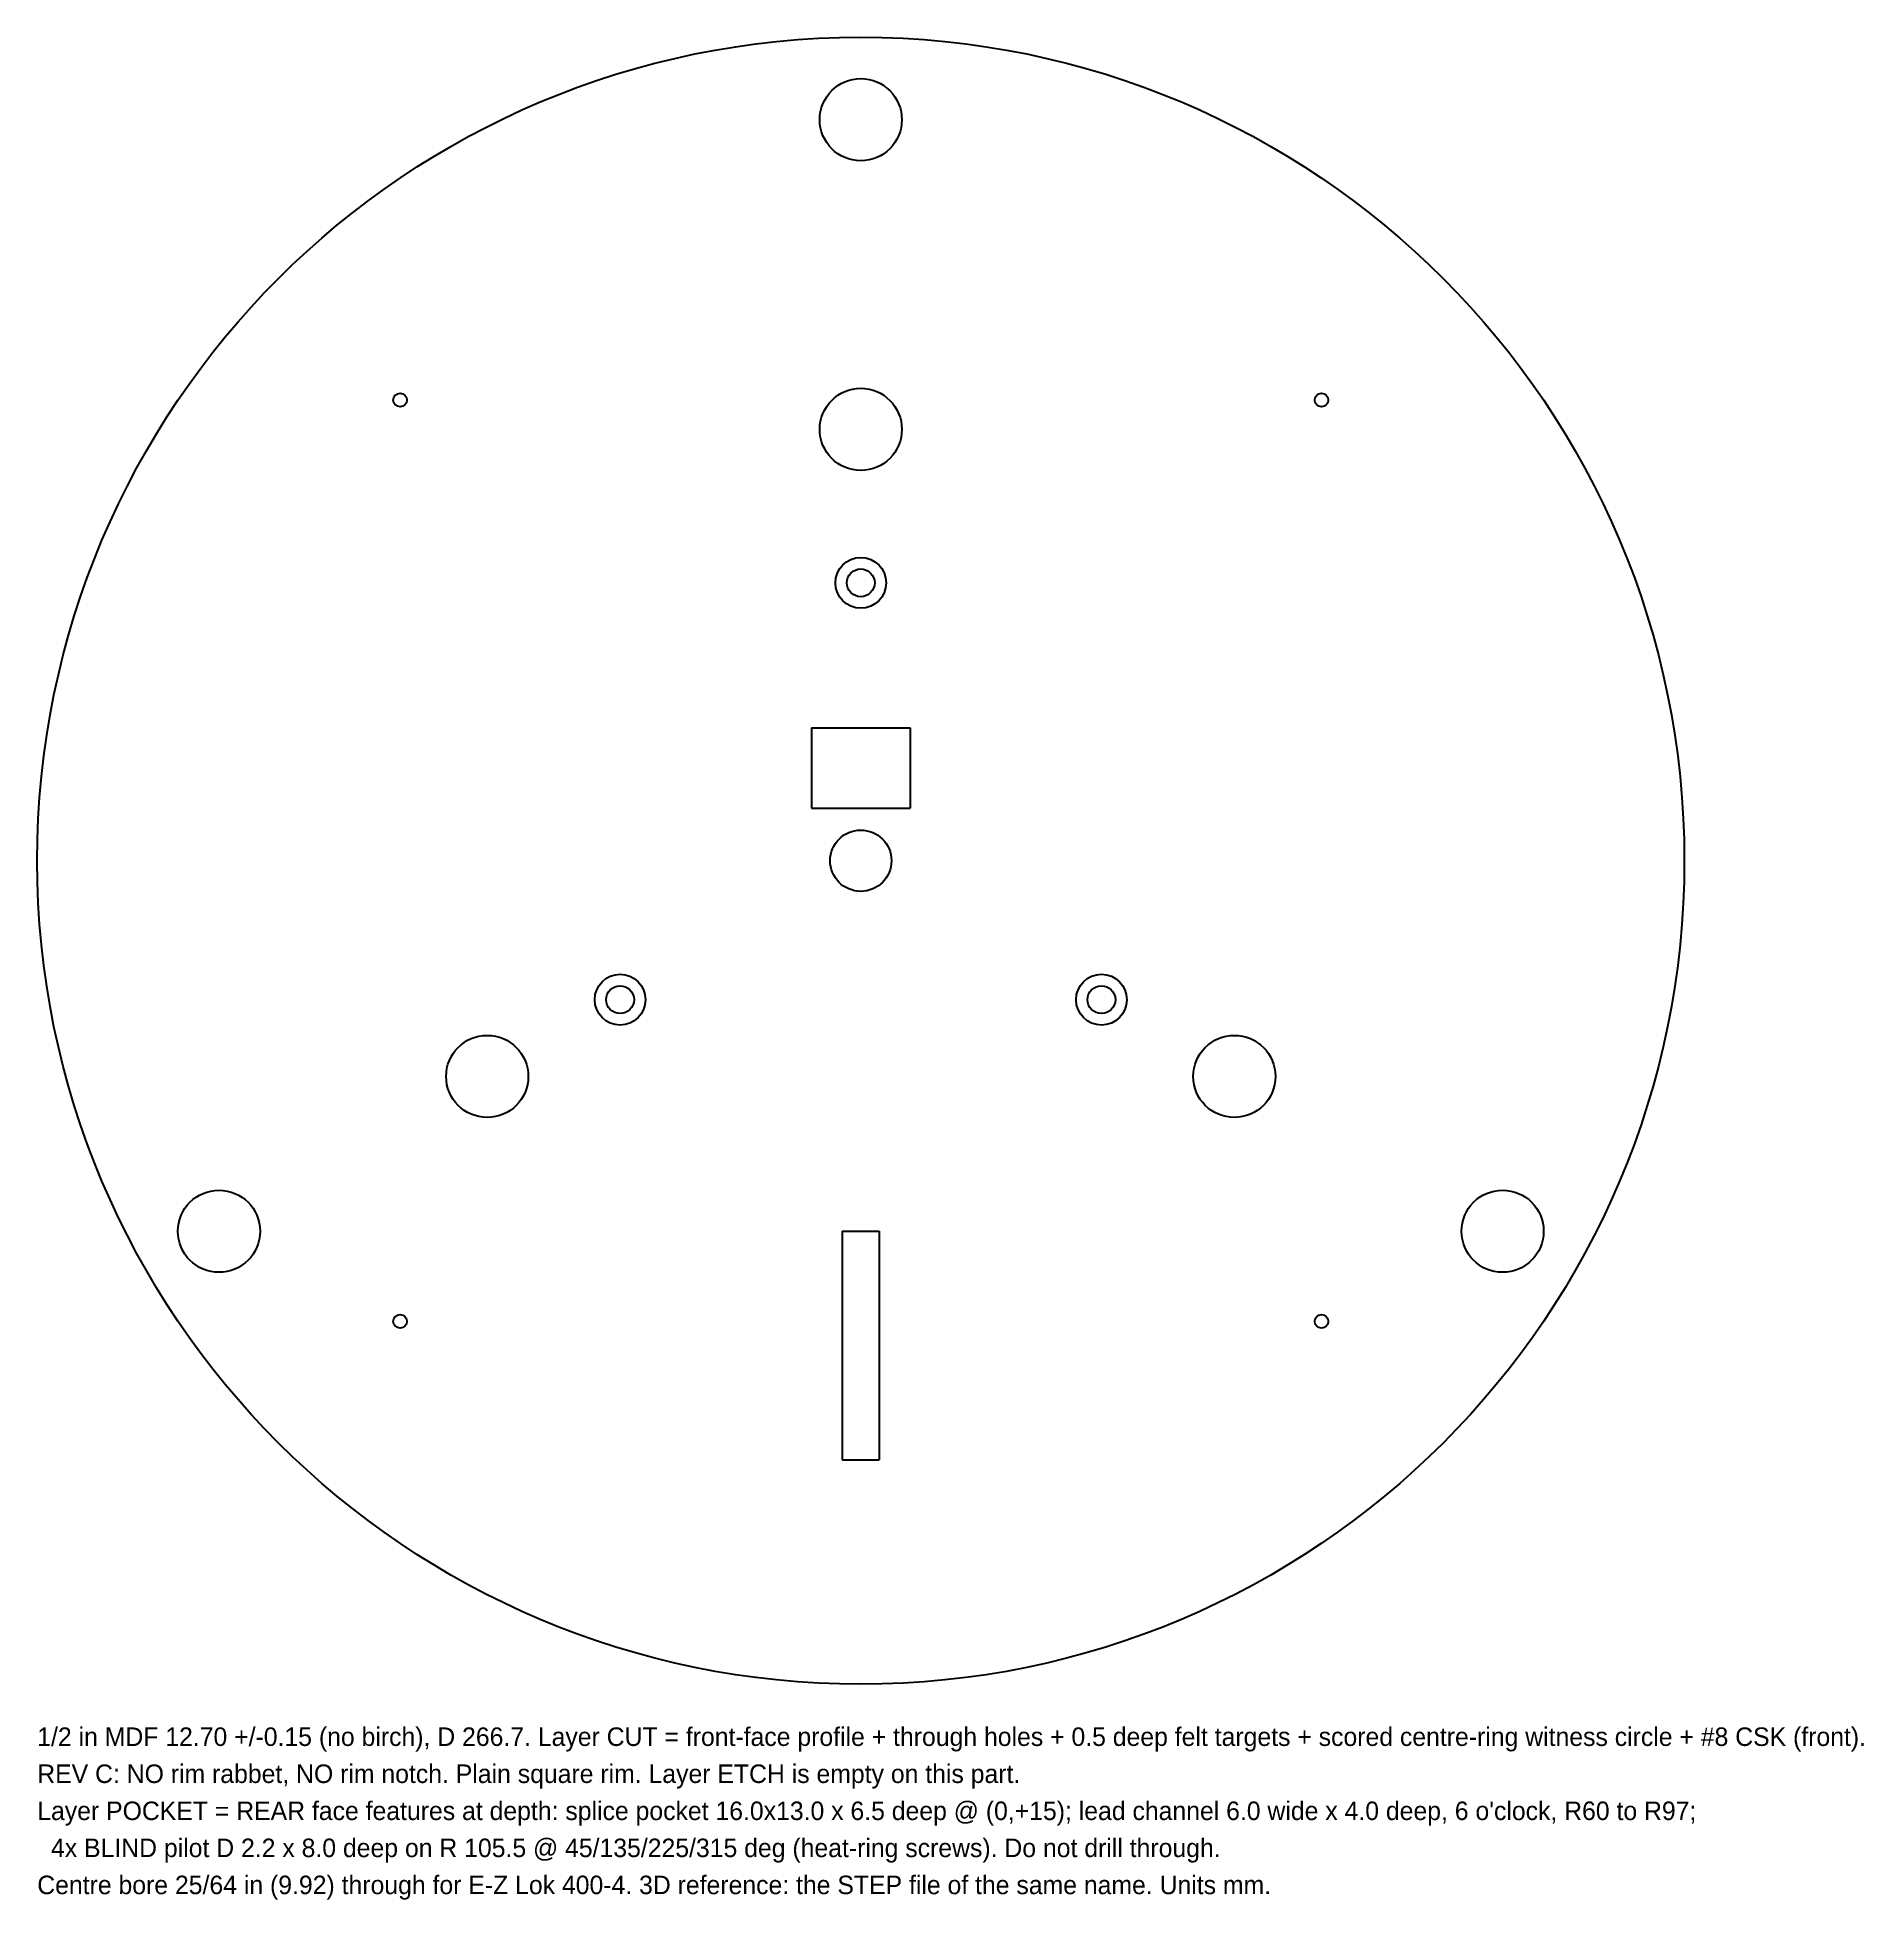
# Model space of a CAD drawing. Header units: millimetres. Extents: x -133 to 162, y -168 to 133.
import ezdxf

# ---------------------------------------------------------------- set-up
doc = ezdxf.new("R2010")
doc.units = ezdxf.units.MM
for name, color, linetype in [('CUT', 7, 'Continuous'), ('NOTES', 2, 'Continuous'), ('POCKET', 5, 'Continuous')]:
    doc.layers.add(name, color=color, linetype=linetype)

msp = doc.modelspace()

# ---------------------------------------------------------------- linework, layer by layer
at = {"layer": 'CUT'}
for centre, radius in [((0, 0), 133.35), ((0, 120), 6.65), ((0, 69.85), 6.65), ((0, 45), 4.11), ((0, 0), 4.96), ((-38.97, -22.5), 4.11), ((38.97, -22.5), 4.11), ((-60.49, -34.93), 6.65), ((60.49, -34.93), 6.65), ((-103.92, -60), 6.65), ((103.92, -60), 6.65)]:
    msp.add_circle(centre, radius, dxfattribs=at)
at = {"layer": 'POCKET'}
for points in [[(-8, 21.5), (-7.83, 21.5), (-7.66, 21.5), (-7.49, 21.5), (-7.33, 21.5), (-7.16, 21.5), (-6.99, 21.5), (-6.82, 21.5), (-6.65, 21.5), (-6.48, 21.5), (-6.32, 21.5), (-6.15, 21.5), (-5.98, 21.5), (-5.81, 21.5), (-5.64, 21.5), (-5.47, 21.5), (-5.31, 21.5), (-5.14, 21.5), (-4.97, 21.5), (-4.8, 21.5), (-4.63, 21.5), (-4.46, 21.5), (-4.29, 21.5), (-4.13, 21.5), (-3.96, 21.5), (-3.79, 21.5), (-3.62, 21.5), (-3.45, 21.5), (-3.28, 21.5), (-3.12, 21.5), (-2.95, 21.5), (-2.78, 21.5), (-2.61, 21.5), (-2.44, 21.5), (-2.27, 21.5), (-2.11, 21.5), (-1.94, 21.5), (-1.77, 21.5), (-1.6, 21.5), (-1.43, 21.5), (-1.26, 21.5), (-1.09, 21.5), (-0.93, 21.5), (-0.76, 21.5), (-0.59, 21.5), (-0.42, 21.5), (-0.25, 21.5), (-0.08, 21.5), (0.08, 21.5), (0.25, 21.5), (0.42, 21.5), (0.59, 21.5), (0.76, 21.5), (0.93, 21.5), (1.09, 21.5), (1.26, 21.5), (1.43, 21.5), (1.6, 21.5), (1.77, 21.5), (1.94, 21.5), (2.11, 21.5), (2.27, 21.5), (2.44, 21.5), (2.61, 21.5), (2.78, 21.5), (2.95, 21.5), (3.12, 21.5), (3.28, 21.5), (3.45, 21.5), (3.62, 21.5), (3.79, 21.5), (3.96, 21.5), (4.13, 21.5), (4.29, 21.5), (4.46, 21.5), (4.63, 21.5), (4.8, 21.5), (4.97, 21.5), (5.14, 21.5), (5.31, 21.5), (5.47, 21.5), (5.64, 21.5), (5.81, 21.5), (5.98, 21.5), (6.15, 21.5), (6.32, 21.5), (6.48, 21.5), (6.65, 21.5), (6.82, 21.5), (6.99, 21.5), (7.16, 21.5), (7.33, 21.5), (7.49, 21.5), (7.66, 21.5), (7.83, 21.5), (8, 21.5)], [(-8, 21.5), (-8, 21.36), (-8, 21.23), (-8, 21.09), (-8, 20.95), (-8, 20.82), (-8, 20.68), (-8, 20.54), (-8, 20.41), (-8, 20.27), (-8, 20.13), (-8, 19.99), (-8, 19.86), (-8, 19.72), (-8, 19.58), (-8, 19.45), (-8, 19.31), (-8, 19.17), (-8, 19.04), (-8, 18.9), (-8, 18.76), (-8, 18.63), (-8, 18.49), (-8, 18.35), (-8, 18.22), (-8, 18.08), (-8, 17.94), (-8, 17.81), (-8, 17.67), (-8, 17.53), (-8, 17.39), (-8, 17.26), (-8, 17.12), (-8, 16.98), (-8, 16.85), (-8, 16.71), (-8, 16.57), (-8, 16.44), (-8, 16.3), (-8, 16.16), (-8, 16.03), (-8, 15.89), (-8, 15.75), (-8, 15.62), (-8, 15.48), (-8, 15.34), (-8, 15.21), (-8, 15.07), (-8, 14.93), (-8, 14.79), (-8, 14.66), (-8, 14.52), (-8, 14.38), (-8, 14.25), (-8, 14.11), (-8, 13.97), (-8, 13.84), (-8, 13.7), (-8, 13.56), (-8, 13.43), (-8, 13.29), (-8, 13.15), (-8, 13.02), (-8, 12.88), (-8, 12.74), (-8, 12.61), (-8, 12.47), (-8, 12.33), (-8, 12.19), (-8, 12.06), (-8, 11.92), (-8, 11.78), (-8, 11.65), (-8, 11.51), (-8, 11.37), (-8, 11.24), (-8, 11.1), (-8, 10.96), (-8, 10.83), (-8, 10.69), (-8, 10.55), (-8, 10.42), (-8, 10.28), (-8, 10.14), (-8, 10.01), (-8, 9.87), (-8, 9.73), (-8, 9.59), (-8, 9.46), (-8, 9.32), (-8, 9.18), (-8, 9.05), (-8, 8.91), (-8, 8.77), (-8, 8.64), (-8, 8.5)], [(8, 21.5), (8, 21.36), (8, 21.23), (8, 21.09), (8, 20.95), (8, 20.82), (8, 20.68), (8, 20.54), (8, 20.41), (8, 20.27), (8, 20.13), (8, 19.99), (8, 19.86), (8, 19.72), (8, 19.58), (8, 19.45), (8, 19.31), (8, 19.17), (8, 19.04), (8, 18.9), (8, 18.76), (8, 18.63), (8, 18.49), (8, 18.35), (8, 18.22), (8, 18.08), (8, 17.94), (8, 17.81), (8, 17.67), (8, 17.53), (8, 17.39), (8, 17.26), (8, 17.12), (8, 16.98), (8, 16.85), (8, 16.71), (8, 16.57), (8, 16.44), (8, 16.3), (8, 16.16), (8, 16.03), (8, 15.89), (8, 15.75), (8, 15.62), (8, 15.48), (8, 15.34), (8, 15.21), (8, 15.07), (8, 14.93), (8, 14.79), (8, 14.66), (8, 14.52), (8, 14.38), (8, 14.25), (8, 14.11), (8, 13.97), (8, 13.84), (8, 13.7), (8, 13.56), (8, 13.43), (8, 13.29), (8, 13.15), (8, 13.02), (8, 12.88), (8, 12.74), (8, 12.61), (8, 12.47), (8, 12.33), (8, 12.19), (8, 12.06), (8, 11.92), (8, 11.78), (8, 11.65), (8, 11.51), (8, 11.37), (8, 11.24), (8, 11.1), (8, 10.96), (8, 10.83), (8, 10.69), (8, 10.55), (8, 10.42), (8, 10.28), (8, 10.14), (8, 10.01), (8, 9.87), (8, 9.73), (8, 9.59), (8, 9.46), (8, 9.32), (8, 9.18), (8, 9.05), (8, 8.91), (8, 8.77), (8, 8.64), (8, 8.5)], [(-8, 8.5), (-7.83, 8.5), (-7.66, 8.5), (-7.49, 8.5), (-7.33, 8.5), (-7.16, 8.5), (-6.99, 8.5), (-6.82, 8.5), (-6.65, 8.5), (-6.48, 8.5), (-6.32, 8.5), (-6.15, 8.5), (-5.98, 8.5), (-5.81, 8.5), (-5.64, 8.5), (-5.47, 8.5), (-5.31, 8.5), (-5.14, 8.5), (-4.97, 8.5), (-4.8, 8.5), (-4.63, 8.5), (-4.46, 8.5), (-4.29, 8.5), (-4.13, 8.5), (-3.96, 8.5), (-3.79, 8.5), (-3.62, 8.5), (-3.45, 8.5), (-3.28, 8.5), (-3.12, 8.5), (-2.95, 8.5), (-2.78, 8.5), (-2.61, 8.5), (-2.44, 8.5), (-2.27, 8.5), (-2.11, 8.5), (-1.94, 8.5), (-1.77, 8.5), (-1.6, 8.5), (-1.43, 8.5), (-1.26, 8.5), (-1.09, 8.5), (-0.93, 8.5), (-0.76, 8.5), (-0.59, 8.5), (-0.42, 8.5), (-0.25, 8.5), (-0.08, 8.5), (0.08, 8.5), (0.25, 8.5), (0.42, 8.5), (0.59, 8.5), (0.76, 8.5), (0.93, 8.5), (1.09, 8.5), (1.26, 8.5), (1.43, 8.5), (1.6, 8.5), (1.77, 8.5), (1.94, 8.5), (2.11, 8.5), (2.27, 8.5), (2.44, 8.5), (2.61, 8.5), (2.78, 8.5), (2.95, 8.5), (3.12, 8.5), (3.28, 8.5), (3.45, 8.5), (3.62, 8.5), (3.79, 8.5), (3.96, 8.5), (4.13, 8.5), (4.29, 8.5), (4.46, 8.5), (4.63, 8.5), (4.8, 8.5), (4.97, 8.5), (5.14, 8.5), (5.31, 8.5), (5.47, 8.5), (5.64, 8.5), (5.81, 8.5), (5.98, 8.5), (6.15, 8.5), (6.32, 8.5), (6.48, 8.5), (6.65, 8.5), (6.82, 8.5), (6.99, 8.5), (7.16, 8.5), (7.33, 8.5), (7.49, 8.5), (7.66, 8.5), (7.83, 8.5), (8, 8.5)], [(-3, -60), (-2.94, -60), (-2.87, -60), (-2.81, -60), (-2.75, -60), (-2.68, -60), (-2.62, -60), (-2.56, -60), (-2.49, -60), (-2.43, -60), (-2.37, -60), (-2.31, -60), (-2.24, -60), (-2.18, -60), (-2.12, -60), (-2.05, -60), (-1.99, -60), (-1.93, -60), (-1.86, -60), (-1.8, -60), (-1.74, -60), (-1.67, -60), (-1.61, -60), (-1.55, -60), (-1.48, -60), (-1.42, -60), (-1.36, -60), (-1.29, -60), (-1.23, -60), (-1.17, -60), (-1.11, -60), (-1.04, -60), (-0.98, -60), (-0.92, -60), (-0.85, -60), (-0.79, -60), (-0.73, -60), (-0.66, -60), (-0.6, -60), (-0.54, -60), (-0.47, -60), (-0.41, -60), (-0.35, -60), (-0.28, -60), (-0.22, -60), (-0.16, -60), (-0.09, -60), (-0.03, -60), (0.03, -60), (0.09, -60), (0.16, -60), (0.22, -60), (0.28, -60), (0.35, -60), (0.41, -60), (0.47, -60), (0.54, -60), (0.6, -60), (0.66, -60), (0.73, -60), (0.79, -60), (0.85, -60), (0.92, -60), (0.98, -60), (1.04, -60), (1.11, -60), (1.17, -60), (1.23, -60), (1.29, -60), (1.36, -60), (1.42, -60), (1.48, -60), (1.55, -60), (1.61, -60), (1.67, -60), (1.74, -60), (1.8, -60), (1.86, -60), (1.93, -60), (1.99, -60), (2.05, -60), (2.12, -60), (2.18, -60), (2.24, -60), (2.31, -60), (2.37, -60), (2.43, -60), (2.49, -60), (2.56, -60), (2.62, -60), (2.68, -60), (2.75, -60), (2.81, -60), (2.87, -60), (2.94, -60), (3, -60)], [(-3, -60), (-3, -60.39), (-3, -60.78), (-3, -61.17), (-3, -61.56), (-3, -61.95), (-3, -62.34), (-3, -62.73), (-3, -63.12), (-3, -63.51), (-3, -63.89), (-3, -64.28), (-3, -64.67), (-3, -65.06), (-3, -65.45), (-3, -65.84), (-3, -66.23), (-3, -66.62), (-3, -67.01), (-3, -67.4), (-3, -67.79), (-3, -68.18), (-3, -68.57), (-3, -68.96), (-3, -69.35), (-3, -69.74), (-3, -70.13), (-3, -70.52), (-3, -70.91), (-3, -71.29), (-3, -71.68), (-3, -72.07), (-3, -72.46), (-3, -72.85), (-3, -73.24), (-3, -73.63), (-3, -74.02), (-3, -74.41), (-3, -74.8), (-3, -75.19), (-3, -75.58), (-3, -75.97), (-3, -76.36), (-3, -76.75), (-3, -77.14), (-3, -77.53), (-3, -77.92), (-3, -78.31), (-3, -78.69), (-3, -79.08), (-3, -79.47), (-3, -79.86), (-3, -80.25), (-3, -80.64), (-3, -81.03), (-3, -81.42), (-3, -81.81), (-3, -82.2), (-3, -82.59), (-3, -82.98), (-3, -83.37), (-3, -83.76), (-3, -84.15), (-3, -84.54), (-3, -84.93), (-3, -85.32), (-3, -85.71), (-3, -86.09), (-3, -86.48), (-3, -86.87), (-3, -87.26), (-3, -87.65), (-3, -88.04), (-3, -88.43), (-3, -88.82), (-3, -89.21), (-3, -89.6), (-3, -89.99), (-3, -90.38), (-3, -90.77), (-3, -91.16), (-3, -91.55), (-3, -91.94), (-3, -92.33), (-3, -92.72), (-3, -93.11), (-3, -93.49), (-3, -93.88), (-3, -94.27), (-3, -94.66), (-3, -95.05), (-3, -95.44), (-3, -95.83), (-3, -96.22), (-3, -96.61), (-3, -97)], [(3, -60), (3, -60.39), (3, -60.78), (3, -61.17), (3, -61.56), (3, -61.95), (3, -62.34), (3, -62.73), (3, -63.12), (3, -63.51), (3, -63.89), (3, -64.28), (3, -64.67), (3, -65.06), (3, -65.45), (3, -65.84), (3, -66.23), (3, -66.62), (3, -67.01), (3, -67.4), (3, -67.79), (3, -68.18), (3, -68.57), (3, -68.96), (3, -69.35), (3, -69.74), (3, -70.13), (3, -70.52), (3, -70.91), (3, -71.29), (3, -71.68), (3, -72.07), (3, -72.46), (3, -72.85), (3, -73.24), (3, -73.63), (3, -74.02), (3, -74.41), (3, -74.8), (3, -75.19), (3, -75.58), (3, -75.97), (3, -76.36), (3, -76.75), (3, -77.14), (3, -77.53), (3, -77.92), (3, -78.31), (3, -78.69), (3, -79.08), (3, -79.47), (3, -79.86), (3, -80.25), (3, -80.64), (3, -81.03), (3, -81.42), (3, -81.81), (3, -82.2), (3, -82.59), (3, -82.98), (3, -83.37), (3, -83.76), (3, -84.15), (3, -84.54), (3, -84.93), (3, -85.32), (3, -85.71), (3, -86.09), (3, -86.48), (3, -86.87), (3, -87.26), (3, -87.65), (3, -88.04), (3, -88.43), (3, -88.82), (3, -89.21), (3, -89.6), (3, -89.99), (3, -90.38), (3, -90.77), (3, -91.16), (3, -91.55), (3, -91.94), (3, -92.33), (3, -92.72), (3, -93.11), (3, -93.49), (3, -93.88), (3, -94.27), (3, -94.66), (3, -95.05), (3, -95.44), (3, -95.83), (3, -96.22), (3, -96.61), (3, -97)], [(-3, -97), (-2.94, -97), (-2.87, -97), (-2.81, -97), (-2.75, -97), (-2.68, -97), (-2.62, -97), (-2.56, -97), (-2.49, -97), (-2.43, -97), (-2.37, -97), (-2.31, -97), (-2.24, -97), (-2.18, -97), (-2.12, -97), (-2.05, -97), (-1.99, -97), (-1.93, -97), (-1.86, -97), (-1.8, -97), (-1.74, -97), (-1.67, -97), (-1.61, -97), (-1.55, -97), (-1.48, -97), (-1.42, -97), (-1.36, -97), (-1.29, -97), (-1.23, -97), (-1.17, -97), (-1.11, -97), (-1.04, -97), (-0.98, -97), (-0.92, -97), (-0.85, -97), (-0.79, -97), (-0.73, -97), (-0.66, -97), (-0.6, -97), (-0.54, -97), (-0.47, -97), (-0.41, -97), (-0.35, -97), (-0.28, -97), (-0.22, -97), (-0.16, -97), (-0.09, -97), (-0.03, -97), (0.03, -97), (0.09, -97), (0.16, -97), (0.22, -97), (0.28, -97), (0.35, -97), (0.41, -97), (0.47, -97), (0.54, -97), (0.6, -97), (0.66, -97), (0.73, -97), (0.79, -97), (0.85, -97), (0.92, -97), (0.98, -97), (1.04, -97), (1.11, -97), (1.17, -97), (1.23, -97), (1.29, -97), (1.36, -97), (1.42, -97), (1.48, -97), (1.55, -97), (1.61, -97), (1.67, -97), (1.74, -97), (1.8, -97), (1.86, -97), (1.93, -97), (1.99, -97), (2.05, -97), (2.12, -97), (2.18, -97), (2.24, -97), (2.31, -97), (2.37, -97), (2.43, -97), (2.49, -97), (2.56, -97), (2.62, -97), (2.68, -97), (2.75, -97), (2.81, -97), (2.87, -97), (2.94, -97), (3, -97)]]:
    msp.add_lwpolyline(points, dxfattribs=at)
for centre, radius in [((0, 0), 133.35), ((-74.6, 74.6), 1.1), ((74.6, 74.6), 1.1), ((0, 45), 2.25), ((0, 0), 4.96), ((-38.97, -22.5), 2.25), ((38.97, -22.5), 2.25), ((-74.6, -74.6), 1.1), ((74.6, -74.6), 1.1)]:
    msp.add_circle(centre, radius, dxfattribs=at)

# ---------------------------------------------------------------- texts
at = {"layer": 'NOTES'}
for s, p in [('1/2 in MDF 12.70 +/-0.15 (no birch), D 266.7. Layer CUT = front-face profile + through holes + 0.5 deep felt targets + scored centre-ring witness circle + #8 CSK (front).', (-133.35, -143.35)), ('REV C: NO rim rabbet, NO rim notch. Plain square rim. Layer ETCH is empty on this part.', (-133.35, -149.35)), ("Layer POCKET = REAR face features at depth: splice pocket 16.0x13.0 x 6.5 deep @ (0,+15); lead channel 6.0 wide x 4.0 deep, 6 o'clock, R60 to R97;", (-133.35, -155.35)), ('  4x BLIND pilot D 2.2 x 8.0 deep on R 105.5 @ 45/135/225/315 deg (heat-ring screws). Do not drill through.', (-133.35, -161.35)), ('Centre bore 25/64 in (9.92) through for E-Z Lok 400-4. 3D reference: the STEP file of the same name. Units mm.', (-133.35, -167.35))]:
    msp.add_text(s, height=3, dxfattribs=at).set_placement(p)

doc.saveas('drawing.dxf')
